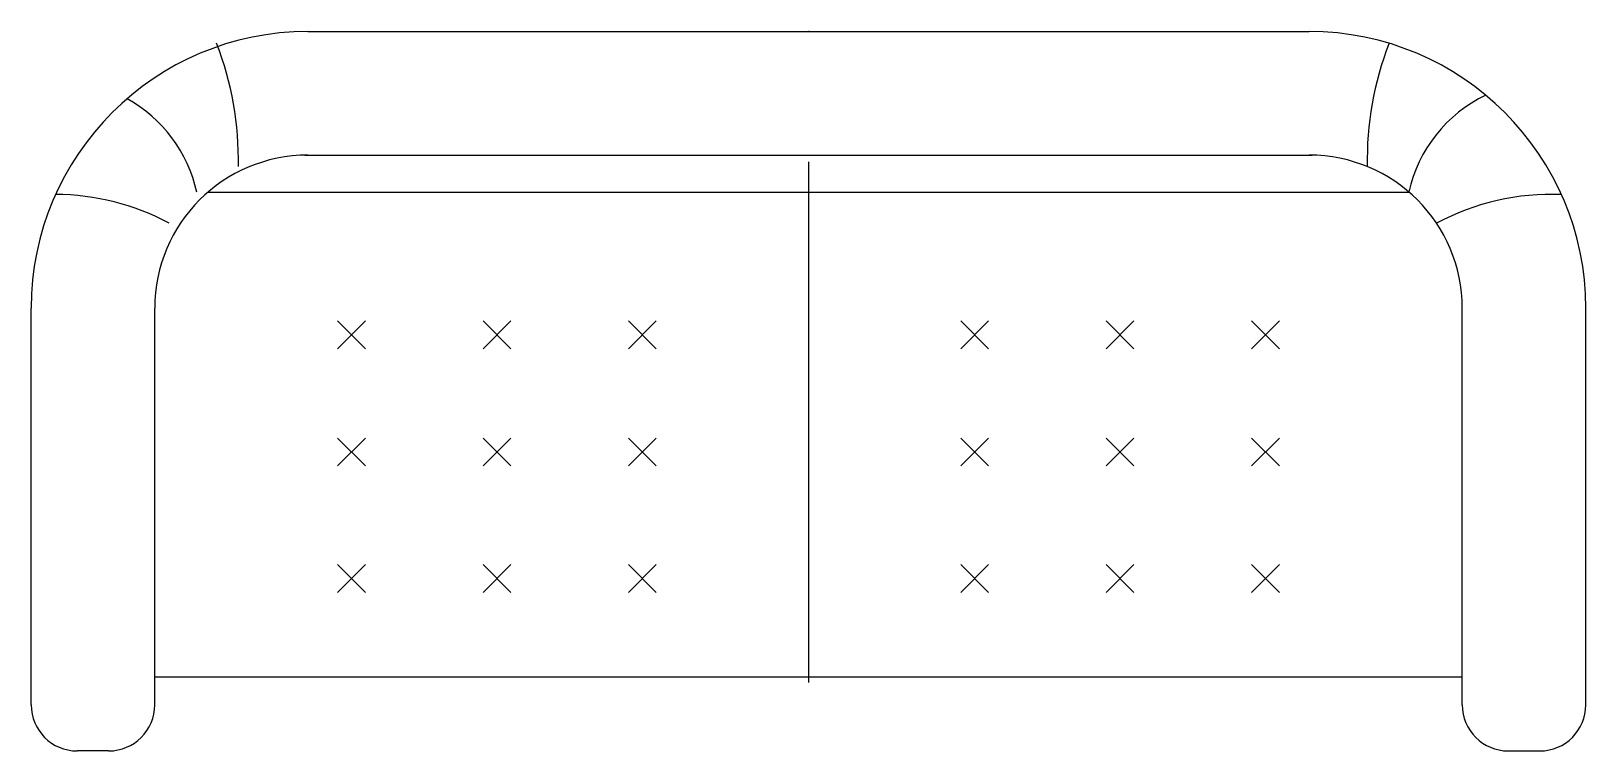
# Model space of a CAD drawing. Extents: x 17757 to 19443, y 7620 to 8400.
import ezdxf

# ---------------------------------------------------------------- set-up
doc = ezdxf.new("R2010")
doc.units = 0
doc.header["$MEASUREMENT"] = 0
doc.layers.get('0').update_dxf_attribs({"linetype": 'CONTINUOUS'})
doc.styles.add('DIM_FONT', font='SIMPLEX', dxfattribs={"width": 0.8})

msp = doc.modelspace()

# ---------------------------------------------------------------- linework, layer by layer
at = {"color": 4, "linetype": 'CONTINUOUS'}
for p, q in [((18057.4, 8400), (19142.6, 8400)), ((18054.2, 8266), (19145.8, 8266)), ((17757.4, 7670), (17757.4, 8100)), ((17891.4, 7670), (17891.4, 8100)), ((19308.6, 7670), (19308.6, 8100)), ((19442.6, 7670), (19442.6, 8100)), ((19308.6, 7700), (17891.4, 7700)), ((17841.4, 7620), (17807.4, 7620)), ((19358.6, 7620), (19392.6, 7620))]:
    msp.add_line(p, q, dxfattribs=at)
at = {"color": 2, "linetype": 'CONTINUOUS'}
for p, q in [((18600, 8258.6), (18600, 7694.3)), ((17949.2, 8226), (19250.8, 8226))]:
    msp.add_line(p, q, dxfattribs=at)
at = {"color": 5}
for p, q in [((18119.8, 8086.3), (18089.6, 8056.1)), ((18089.6, 8086.3), (18119.8, 8056.1)), ((18277.4, 8086.3), (18247.2, 8056.1)), ((18247.2, 8086.3), (18277.4, 8056.1)), ((18434.9, 8086.3), (18404.8, 8056.1)), ((18404.8, 8086.3), (18434.9, 8056.1)), ((18795.2, 8086.3), (18765.1, 8056.1)), ((18765.1, 8086.3), (18795.2, 8056.1)), ((18952.8, 8086.3), (18922.6, 8056.1)), ((18922.6, 8086.3), (18952.8, 8056.1)), ((19110.4, 8086.3), (19080.2, 8056.1)), ((19080.2, 8086.3), (19110.4, 8056.1)), ((18119.8, 7959.2), (18089.6, 7929.1)), ((18089.6, 7959.2), (18119.8, 7929.1)), ((18277.4, 7959.2), (18247.2, 7929.1)), ((18247.2, 7959.2), (18277.4, 7929.1)), ((18434.9, 7959.2), (18404.8, 7929.1)), ((18404.8, 7959.2), (18434.9, 7929.1)), ((18795.2, 7959.2), (18765.1, 7929.1)), ((18765.1, 7959.2), (18795.2, 7929.1)), ((18952.8, 7959.2), (18922.6, 7929.1)), ((18922.6, 7959.2), (18952.8, 7929.1)), ((19110.4, 7959.2), (19080.2, 7929.1)), ((19080.2, 7959.2), (19110.4, 7929.1)), ((18119.8, 7822.1), (18089.6, 7791.9)), ((18089.6, 7822.1), (18119.8, 7791.9)), ((18247.2, 7822.1), (18277.4, 7791.9)), ((18277.4, 7822.1), (18247.2, 7791.9)), ((18434.9, 7822.1), (18404.8, 7791.9)), ((18404.8, 7822.1), (18434.9, 7791.9)), ((18795.2, 7822.1), (18765.1, 7791.9)), ((18765.1, 7822.1), (18795.2, 7791.9)), ((18922.6, 7822.1), (18952.8, 7791.9)), ((18952.8, 7822.1), (18922.6, 7791.9)), ((19110.4, 7822.1), (19080.2, 7791.9)), ((19080.2, 7822.1), (19110.4, 7791.9))]:
    msp.add_line(p, q, dxfattribs=at)
at = {"color": 4, "linetype": 'CONTINUOUS'}
for centre, radius, start, end in [((18057.4, 8100), 300, 90, 180), ((19142.6, 8100), 300, 0, 90), ((18057.4, 8100), 166, 90, 180), ((19142.6, 8100), 166, 0, 90), ((17807.4, 7670), 50, 180, 270), ((17841.4, 7670), 50, 270, 0), ((19358.6, 7670), 50, 180, 270), ((19392.6, 7670), 50, 270, 0)]:
    msp.add_arc(centre, radius, start, end, dxfattribs=at)
at = {"color": 5}
for centre, radius, start, end in [((17633.2, 8260.9), 348.9, 358.7962, 21.2283), ((19554.5, 8260.9), 348.9, 158.7717, 181.2038), ((17787.6, 8193.1), 152.9, 12.4098, 61.1707), ((19400.1, 8193.1), 152.9, 115.6018, 167.5902), ((17782.7, 7961), 262.4, 61.7476, 89.7471), ((19404.9, 7961), 262.4, 87.5388, 118.2524)]:
    msp.add_arc(centre, radius, start, end, dxfattribs=at)

# ---------------------------------------------------------------- texts
at = {"style": 'DIM_FONT', "width": 0.8, "flags": 9}
for tag, s in [('YSIZE', '780'), ('XSIZE', '1685')]:
    msp.add_attdef(tag, (18600, 8400), s, height=0.5, dxfattribs=at)

doc.saveas('drawing.dxf')
